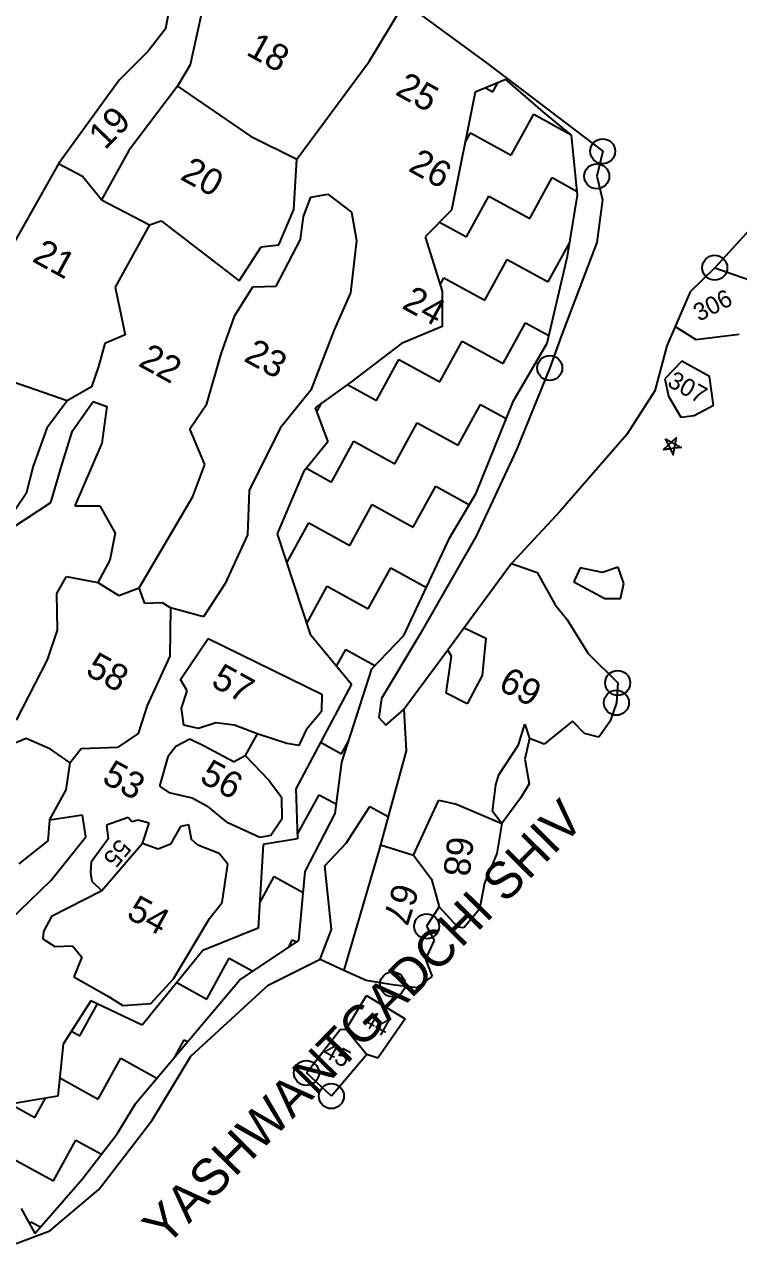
# Model space of a CAD drawing. Header units: metres. Extents: x 322052 to 327913, y 1839228 to 1844015.
# Drawn here: x 324842 to 325348, y 1839621 to 1840486 of the extents above; entities that cross this region are included whole.
import ezdxf

# ---------------------------------------------------------------- set-up
doc = ezdxf.new("R2010")
doc.units = ezdxf.units.M
for name, color, linetype in [('POLY_HATCH', 12, 'Continuous'), ('POLY_PARCEL', 6, 'Continuous'), ('TEXT_MAPOUT', 7, 'Continuous'), ('TEXT_PARCEL', 7, 'Continuous'), ('V_BOUND_LINE', 7, 'Continuous')]:
    doc.layers.add(name, color=color, linetype=linetype)
doc.styles.add('TEXT_MAP', font='')
doc.styles.get('TEXT_MAP').set_extended_font_data('Kruti Dev 050')

msp = doc.modelspace()

# ---------------------------------------------------------------- linework, layer by layer
for points in [[(325304.19, 1840193.28), (325294.94, 1840184.61), (325299.75, 1840185.21), (325301.81, 1840180.83)], [(325296.42, 1840192.29), (325307.51, 1840186.19), (325294.94, 1840184.6), (325298.47, 1840187.92)]]:
    msp.add_lwpolyline(points, close=True)
msp.add_lwpolyline([(325298.47, 1840187.92), (325299.75, 1840185.21)])
for centre in [(325251.82, 1840396.38), (325247.6, 1840378.65), (325331.3, 1840313.74), (325214.26, 1840242.55), (325262.42, 1840018.99), (325261.56, 1840004.88), (325126.86, 1839846.27), (325102.68, 1839805.04), (325041.61, 1839742.13), (325059.34, 1839725.69)]:
    msp.add_circle(centre, 8.87)
at = {"layer": 'POLY_HATCH'}
for p, q in [((325183.18, 1840447.34), (325161.39, 1840438.42)), ((325209.56, 1840424.49), (325183.18, 1840447.34)), ((325183.18, 1840447.34), (325183.18, 1840447.34)), ((325161.39, 1840438.42), (325144.47, 1840354.56)), ((325229.64, 1840407.88), (325209.56, 1840424.49)), ((325233.97, 1840365.17), (325229.64, 1840407.88)), ((325226.82, 1840321.82), (325233.97, 1840365.17)), ((325144.47, 1840354.56), (325125.73, 1840335.66)), ((325125.73, 1840335.66), (325137.86, 1840297.01)), ((325212.41, 1840260.22), (325226.82, 1840321.82)), ((325137.86, 1840297.01), (325137.97, 1840271.91)), ((325137.97, 1840271.91), (325109.13, 1840259.96)), ((325109.13, 1840259.96), (325073.14, 1840232.47)), ((325188.44, 1840219.17), (325212.41, 1840260.22)), ((325073.14, 1840232.47), (325047.89, 1840214.38)), ((325047.89, 1840214.38), (325056.76, 1840190.03)), ((325162.04, 1840153.6), (325188.44, 1840219.17)), ((325056.76, 1840190.03), (325039.57, 1840168.9)), ((325039.57, 1840168.9), (325020.94, 1840124.91)), ((325143.35, 1840122.16), (325162.04, 1840153.6)), ((325020.94, 1840124.91), (325044.33, 1840053.63)), ((325110.63, 1840052.55), (325143.35, 1840122.16)), ((325044.33, 1840053.63), (325073.49, 1840018.12)), ((325087.89, 1840028.9), (325110.63, 1840052.55)), ((325066.75, 1839962.65), (325087.89, 1840028.9)), ((325073.49, 1840018.12), (325034.04, 1839943.87)), ((325062.05, 1839926.29), (325066.75, 1839962.65)), ((325034.04, 1839943.87), (325035.38, 1839908.37)), ((325040.81, 1839885.14), (325062.05, 1839926.29)), ((325010.82, 1839904.2), (325007.42, 1839844.89)), ((325035.38, 1839908.37), (325010.82, 1839904.2)), ((325036.17, 1839836.23), (325040.81, 1839885.14)), ((325007.42, 1839844.89), (324968.06, 1839828.99)), ((324994.15, 1839807.89), (325036.17, 1839836.23)), ((324968.06, 1839828.99), (324925.08, 1839776.14)), ((324920.65, 1839720.8), (324994.15, 1839807.89)), ((324888.66, 1839793.39), (324868.91, 1839762.54)), ((324925.08, 1839776.14), (324888.66, 1839793.39)), ((324868.91, 1839762.54), (324865.28, 1839725.6)), ((324865.28, 1839725.6), (324791.7, 1839713.22)), ((324907.25, 1839698.97), (324920.65, 1839720.8)), ((324882.54, 1839666.68), (324907.25, 1839698.97)), ((324848.85, 1839628.19), (324882.54, 1839666.68)), ((324839.18, 1839646.02), (324848.85, 1839628.19))]:
    msp.add_line(p, q, dxfattribs=at)
at = {"layer": 'POLY_HATCH', "linetype": 'Continuous'}
for p, q in [((325168.74, 1840441.44), (325173.92, 1840438.59)), ((325173.92, 1840438.59), (325177.45, 1840445)), ((325186.97, 1840393.62), (325202.93, 1840422.63)), ((325202.93, 1840422.63), (325229.43, 1840408.05)), ((325154.18, 1840402.69), (325157.97, 1840409.58)), ((325157.97, 1840409.58), (325186.97, 1840393.62)), ((325200.02, 1840348.66), (325215.98, 1840377.67)), ((325215.98, 1840377.67), (325233.69, 1840367.93)), ((325155.06, 1840335.61), (325171.02, 1840364.62)), ((325171.02, 1840364.62), (325200.02, 1840348.66)), ((325136.05, 1840346.07), (325155.06, 1840335.61)), ((325213.08, 1840303.7), (325228.44, 1840331.62)), ((325168.11, 1840290.65), (325184.07, 1840319.65)), ((325184.07, 1840319.65), (325213.08, 1840303.7)), ((325136.39, 1840301.67), (325139.11, 1840306.6)), ((325139.11, 1840306.6), (325168.11, 1840290.65)), ((325181.17, 1840245.68), (325197.12, 1840274.69)), ((325197.12, 1840274.69), (325213.67, 1840265.59)), ((325136.2, 1840232.63), (325152.16, 1840261.64)), ((325152.16, 1840261.64), (325181.17, 1840245.68)), ((325091.24, 1840219.58), (325107.2, 1840248.59)), ((325107.2, 1840248.59), (325136.2, 1840232.63)), ((325070.82, 1840230.81), (325091.24, 1840219.58)), ((325048.97, 1840211.42), (325052.36, 1840217.58)), ((325149.26, 1840187.67), (325165.21, 1840216.67)), ((325165.21, 1840216.67), (325183.41, 1840206.67)), ((325104.29, 1840174.62), (325120.25, 1840203.62)), ((325120.25, 1840203.62), (325149.26, 1840187.67)), ((325059.33, 1840161.56), (325075.29, 1840190.57)), ((325075.29, 1840190.57), (325104.29, 1840174.62)), ((325041.55, 1840171.34), (325059.33, 1840161.56)), ((325117.34, 1840129.65), (325133.3, 1840158.66)), ((325133.3, 1840158.66), (325157.23, 1840145.5)), ((325072.38, 1840116.6), (325088.34, 1840145.61)), ((325088.34, 1840145.61), (325117.34, 1840129.65)), ((325027.75, 1840104.15), (325043.37, 1840132.56)), ((325043.37, 1840132.56), (325072.38, 1840116.6)), ((325085.43, 1840071.64), (325101.39, 1840100.64)), ((325101.39, 1840100.64), (325126.7, 1840086.72)), ((325041.87, 1840061.13), (325056.43, 1840087.59)), ((325056.43, 1840087.59), (325085.43, 1840071.64)), ((325063.02, 1840030.88), (325069.48, 1840042.63)), ((325069.48, 1840042.63), (325090.15, 1840031.26)), ((325051.59, 1839976.9), (325066.58, 1839968.66)), ((325066.58, 1839968.66), (325071.55, 1839977.71)), ((325035.26, 1839911.72), (325050.62, 1839939.65)), ((325050.62, 1839939.65), (325062.91, 1839932.89)), ((325008.46, 1839863), (325018.71, 1839881.64)), ((325018.71, 1839881.64), (325039.4, 1839870.26)), ((325028.78, 1839831.25), (325031.76, 1839836.67)), ((325031.76, 1839836.67), (325034.55, 1839835.14)), ((324970.84, 1839794.61), (324986.8, 1839823.62)), ((324986.8, 1839823.62), (325003.69, 1839814.33)), ((324949.61, 1839806.3), (324970.84, 1839794.61)), ((324880.92, 1839768.51), (324893.38, 1839791.16)), ((324874.86, 1839771.84), (324880.92, 1839768.51)), ((324948.19, 1839753.44), (324954.89, 1839765.61)), ((324954.89, 1839765.61), (324957.33, 1839764.26)), ((324893.97, 1839723.55), (324909.93, 1839752.56)), ((324909.93, 1839752.56), (324935.55, 1839738.46)), ((324866.56, 1839738.62), (324893.97, 1839723.55)), ((324831.79, 1839719.96), (324849.01, 1839710.5)), ((324849.01, 1839710.5), (324856.5, 1839724.12)), ((324862.06, 1839665.53), (324878.01, 1839694.54)), ((324878.01, 1839694.54), (324896.21, 1839684.53)), ((324833.05, 1839681.49), (324862.06, 1839665.53)), ((324845.21, 1839634.9), (324846.1, 1839636.53)), ((324846.1, 1839636.53), (324852.88, 1839632.8))]:
    msp.add_line(p, q, dxfattribs=at)
at = {"layer": 'POLY_PARCEL'}
for p, q in [((324947.79, 1840517.65), (324941.66, 1840483.28)), ((325086.16, 1840460.09), (325109.41, 1840498.91)), ((324967.01, 1840493.25), (324959.18, 1840457.75)), ((324941.66, 1840483.28), (324929.42, 1840467.37)), ((324929.42, 1840467.37), (324908.8, 1840446.77)), ((324959.18, 1840457.75), (324950.13, 1840442.64)), ((325034.89, 1840390.79), (325086.16, 1840460.09)), ((324908.8, 1840446.77), (324865.71, 1840387.44)), ((324950.13, 1840442.64), (324915.55, 1840397.03)), ((324950.13, 1840442.64), (325001.97, 1840407.2)), ((325001.97, 1840407.2), (325034.89, 1840390.79)), ((324915.55, 1840397.03), (324896.27, 1840361.99)), ((324865.71, 1840387.44), (324821.81, 1840309.79)), ((324882.74, 1840378.57), (324865.71, 1840387.44)), ((325032.78, 1840355.07), (325034.89, 1840390.79)), ((324896.27, 1840361.99), (324882.74, 1840378.57)), ((324896.27, 1840361.99), (324930.35, 1840344.22)), ((325039.49, 1840350.03), (325044.69, 1840363.7)), ((325044.69, 1840363.7), (325056.7, 1840365.94)), ((325056.7, 1840365.94), (325073.55, 1840353.21)), ((325021.91, 1840330.01), (325032.78, 1840355.07)), ((325073.55, 1840353.21), (325077.14, 1840333.16)), ((324930.35, 1840344.22), (324905.99, 1840299.92)), ((324930.35, 1840344.22), (324938.48, 1840347.05)), ((324938.48, 1840347.05), (324993.98, 1840304.47)), ((325037.5, 1840333.82), (325039.49, 1840350.03)), ((324993.98, 1840304.47), (325009.39, 1840328.5)), ((325009.39, 1840328.5), (325021.91, 1840330.01)), ((325020.06, 1840300.73), (325037.5, 1840333.82)), ((325077.14, 1840333.16), (325072.82, 1840295.93)), ((325331.3, 1840313.74), (325356.45, 1840304.9)), ((324905.99, 1840299.92), (324912.98, 1840266.14)), ((324990.89, 1840279.86), (325003.6, 1840300.17)), ((325003.6, 1840300.17), (325020.06, 1840300.73)), ((325072.82, 1840295.93), (325061.38, 1840269.54)), ((324981.22, 1840252.5), (324990.89, 1840279.86)), ((324912.98, 1840266.14), (324898.55, 1840259.83)), ((325061.38, 1840269.54), (325044.78, 1840226.77)), ((324898.55, 1840259.83), (324894.05, 1840243.68)), ((324970.94, 1840217.02), (324981.22, 1840252.5)), ((324871.9, 1840219.35), (324803.6, 1840242.89)), ((324894.05, 1840243.68), (324889.05, 1840229.27)), ((325307.83, 1840247.31), (325295.84, 1840234.82)), ((325327.63, 1840236.54), (325307.83, 1840247.31)), ((325295.84, 1840234.82), (325298.53, 1840222.46)), ((325330.5, 1840216.16), (325327.63, 1840236.54)), ((324889.05, 1840229.27), (324871.9, 1840219.35)), ((325044.78, 1840226.77), (325023.07, 1840199.88)), ((325298.53, 1840222.46), (325307.32, 1840207.56)), ((324871.9, 1840219.35), (324857.36, 1840199.81)), ((324875.76, 1840197.85), (324890.3, 1840218.69)), ((324890.3, 1840218.69), (324899.97, 1840215.29)), ((324899.97, 1840215.29), (324896.39, 1840189.19)), ((324958.94, 1840199.39), (324970.94, 1840217.02)), ((325316.75, 1840208.81), (325330.5, 1840216.16)), ((325307.32, 1840207.56), (325316.75, 1840208.81)), ((324857.36, 1840199.81), (324847.72, 1840172.98)), ((324868.37, 1840174.62), (324875.76, 1840197.85)), ((324969.56, 1840173.94), (324958.94, 1840199.39)), ((325023.07, 1840199.88), (325000.97, 1840155.51)), ((324896.39, 1840189.19), (324877.31, 1840144.71)), ((324847.72, 1840172.98), (324842.8, 1840153.41)), ((324860.21, 1840147.19), (324868.37, 1840174.62)), ((324960.98, 1840151.36), (324969.56, 1840173.94)), ((324842.8, 1840153.41), (324835.05, 1840141.97)), ((325000.97, 1840155.51), (324999.9, 1840124.19)), ((324825.06, 1840123.85), (324860.21, 1840147.19)), ((324877.31, 1840144.71), (324894.95, 1840144.62)), ((324894.95, 1840144.62), (324905.81, 1840125.19)), ((324923.01, 1840086.51), (324960.98, 1840151.36)), ((324905.81, 1840125.19), (324902.2, 1840106.03)), ((324999.9, 1840124.19), (324983.91, 1840089.53)), ((324902.2, 1840106.03), (324893.59, 1840090.38)), ((325235.82, 1840100.76), (325231.35, 1840090.74)), ((325251.59, 1840097.28), (325235.82, 1840100.76)), ((325262.68, 1840101.06), (325251.59, 1840097.28)), ((325266.79, 1840089.61), (325262.68, 1840101.06)), ((324864.62, 1840082.48), (324871.28, 1840094.58)), ((324871.28, 1840094.58), (324893.59, 1840090.38)), ((324893.59, 1840090.38), (324908.46, 1840081.05)), ((324908.46, 1840081.05), (324923.01, 1840086.51)), ((324926.95, 1840075.49), (324923.01, 1840086.51)), ((324983.91, 1840089.53), (324968.67, 1840066.01)), ((325231.35, 1840090.74), (325253.33, 1840079)), ((325264.4, 1840078.97), (325266.79, 1840089.61)), ((324864.97, 1840056.53), (324864.62, 1840082.48)), ((324939.49, 1840075.9), (324926.95, 1840075.49)), ((324945.23, 1840072.36), (324939.49, 1840075.9)), ((325253.33, 1840079), (325264.4, 1840078.97)), ((324945.23, 1840072.36), (324944.79, 1840037.99)), ((324968.67, 1840066.01), (324945.23, 1840072.36)), ((325153.47, 1840058.1), (325168.77, 1840050.83)), ((324857.96, 1840035.39), (324864.97, 1840056.53)), ((324952.18, 1840021.38), (324971.85, 1840050.43)), ((324971.85, 1840050.43), (325052.61, 1840011.09)), ((325168.77, 1840050.83), (325166.23, 1840024.16)), ((325144.41, 1840038.07), (325141.85, 1840042.34)), ((324835.92, 1839992.53), (324857.96, 1840035.39)), ((324944.79, 1840037.99), (324928.65, 1840003.04)), ((325140.73, 1840011.84), (325144.41, 1840038.07)), ((325166.23, 1840024.16), (325155.59, 1840004.19)), ((324957.02, 1840013.41), (324952.18, 1840021.38)), ((324953.02, 1840001.09), (324957.02, 1840013.41)), ((325052.61, 1840011.09), (325052.31, 1839998.8)), ((325155.59, 1840004.19), (325140.73, 1840011.84)), ((324928.65, 1840003.04), (324922.29, 1839983.09)), ((324954.62, 1839988.92), (324953.02, 1840001.09)), ((325052.31, 1839998.8), (325041.4, 1839985.67)), ((325110.69, 1840000.11), (325112.29, 1839970.84)), ((324964.93, 1839986.7), (324954.62, 1839988.92)), ((324977.3, 1839990.73), (324964.93, 1839986.7)), ((324990.61, 1839988.94), (324977.3, 1839990.73)), ((325006.65, 1839982.89), (324990.61, 1839988.94)), ((325192.02, 1839974.95), (325196.45, 1839989.75)), ((325196.45, 1839989.75), (325199.9, 1839979.63)), ((324842.66, 1839979.59), (324826.55, 1839972.69)), ((324860.01, 1839971.97), (324842.66, 1839979.59)), ((324922.29, 1839983.09), (324907.57, 1839973.11)), ((324958.94, 1839979.16), (324949.06, 1839973.77)), ((324969.05, 1839974.06), (324958.94, 1839979.16)), ((325006.65, 1839982.89), (324998.19, 1839967.49)), ((325027.82, 1839976.08), (325006.65, 1839982.89)), ((325041.4, 1839985.67), (325036.17, 1839974.49)), ((324873.96, 1839962.37), (324860.01, 1839971.97)), ((324881.74, 1839972.32), (324873.96, 1839962.37)), ((324907.57, 1839973.11), (324881.74, 1839972.32)), ((324949.06, 1839973.77), (324943.26, 1839966.58)), ((324989.92, 1839962.89), (324969.05, 1839974.06)), ((325036.17, 1839974.49), (325027.82, 1839976.08)), ((325112.29, 1839970.84), (325099.62, 1839924.28)), ((325178.18, 1839953.64), (325192.02, 1839974.95)), ((324871.1, 1839943.19), (324873.96, 1839962.37)), ((324943.26, 1839966.58), (324937.29, 1839945.66)), ((324989.92, 1839962.89), (324998.19, 1839967.49)), ((324998.19, 1839967.49), (325014.87, 1839950.02)), ((325175.93, 1839946.66), (325178.18, 1839953.64)), ((324937.29, 1839945.66), (324944.08, 1839941.24)), ((325014.87, 1839950.02), (325023.89, 1839937.91)), ((325173.52, 1839927.82), (325175.93, 1839946.66)), ((324859.25, 1839921.64), (324871.1, 1839943.19)), ((324944.08, 1839941.24), (324960.48, 1839937.52)), ((324960.48, 1839937.52), (324971.46, 1839931.48)), ((325023.89, 1839937.91), (325024.1, 1839922.35)), ((325130.87, 1839925.66), (325135.6, 1839935.79)), ((325135.6, 1839935.79), (325148.17, 1839932.84)), ((324985.74, 1839919.7), (324971.46, 1839931.48)), ((325069.81, 1839905.25), (325086.63, 1839931.27)), ((325086.63, 1839931.27), (325099.62, 1839924.28)), ((325148.17, 1839932.84), (325180.3, 1839919.13)), ((325180.3, 1839919.13), (325173.52, 1839927.82)), ((324859.25, 1839921.64), (324858.07, 1839906.9)), ((324882.77, 1839925.23), (324859.25, 1839921.64)), ((324885.03, 1839909.76), (324882.77, 1839925.23)), ((324915.19, 1839923.42), (324899.87, 1839918.1)), ((324917.74, 1839920.36), (324915.19, 1839923.42)), ((324922.28, 1839921.48), (324917.74, 1839920.36)), ((324929.97, 1839919.52), (324922.28, 1839921.48)), ((324925.31, 1839905.01), (324929.97, 1839919.52)), ((325008.57, 1839909.22), (324985.74, 1839919.7)), ((325024.1, 1839922.35), (325016.32, 1839910.72)), ((325099.62, 1839924.28), (325094.16, 1839904.16)), ((325117.46, 1839896.73), (325130.87, 1839925.66)), ((324899.87, 1839918.1), (324900.86, 1839908.34)), ((324952.21, 1839917.1), (324945.26, 1839904.46)), ((324958.23, 1839918.17), (324952.21, 1839917.1)), ((324960.14, 1839907.9), (324958.23, 1839918.17)), ((325016.32, 1839910.72), (325008.57, 1839909.22)), ((324858.07, 1839906.9), (324837.52, 1839890.53)), ((324860.45, 1839879.06), (324885.03, 1839909.76)), ((324900.86, 1839908.34), (324888.78, 1839891.88)), ((324925.31, 1839905.01), (324896.51, 1839871.32)), ((324936.41, 1839901.02), (324925.31, 1839905.01)), ((324945.26, 1839904.46), (324936.41, 1839901.02)), ((324964.55, 1839903.82), (324960.14, 1839907.9)), ((324979.78, 1839898.01), (324964.55, 1839903.82)), ((325054.7, 1839889.15), (325069.81, 1839905.25)), ((325093.45, 1839901.55), (325068.26, 1839815.13)), ((325094.16, 1839904.16), (325093.45, 1839901.55)), ((325094.16, 1839904.16), (325117.46, 1839896.73)), ((324985.82, 1839890.31), (324979.78, 1839898.01)), ((325117.46, 1839896.73), (325130.38, 1839879.76)), ((324888.78, 1839891.88), (324888.31, 1839884.44)), ((324888.31, 1839884.44), (324889.43, 1839878.23)), ((324981.74, 1839863.1), (324985.82, 1839890.31)), ((325059.48, 1839843.95), (325054.7, 1839889.15)), ((324830.5, 1839849.79), (324860.45, 1839879.06)), ((324889.43, 1839878.23), (324896.51, 1839871.32)), ((325130.38, 1839879.76), (325135.67, 1839860)), ((324896.51, 1839871.32), (324860.84, 1839853.18)), ((324972.82, 1839851.84), (324981.74, 1839863.1)), ((324860.84, 1839853.18), (324855.04, 1839842.63)), ((324947.39, 1839808.9), (324972.82, 1839851.84)), ((324855.04, 1839842.63), (324854.53, 1839837.31)), ((325051.33, 1839822.99), (325059.48, 1839843.95)), ((324854.53, 1839837.31), (324863.03, 1839831.89)), ((324863.03, 1839831.89), (324875.67, 1839832.34)), ((324875.67, 1839832.34), (324882.17, 1839824.38)), ((324882.17, 1839824.38), (324876.59, 1839810.38)), ((324876.59, 1839810.38), (324900.06, 1839797.02)), ((324931.12, 1839791.41), (324947.39, 1839808.9)), ((324900.06, 1839797.02), (324911.34, 1839790.06)), ((324911.34, 1839790.06), (324931.12, 1839791.41)), ((325069.86, 1839773.29), (325084.14, 1839797.17)), ((325084.14, 1839797.17), (325111.74, 1839780.57)), ((325111.74, 1839780.57), (325092.33, 1839752.53)), ((325041.61, 1839742.13), (325065.65, 1839772.89)), ((325065.65, 1839772.89), (325069.86, 1839773.29)), ((325069.86, 1839773.29), (325084.45, 1839755.29)), ((325084.45, 1839755.29), (325059.34, 1839725.69)), ((325092.33, 1839752.53), (325084.45, 1839755.29)), ((325059.34, 1839725.69), (325041.61, 1839742.13))]:
    msp.add_line(p, q, dxfattribs=at)
at = {"layer": 'V_BOUND_LINE'}
for p, q in [((325120.91, 1840494.66), (325170.24, 1840458.54)), ((325170.24, 1840458.54), (325251.82, 1840396.38)), ((325251.82, 1840396.38), (325247.6, 1840378.65)), ((325247.6, 1840378.65), (325251.74, 1840361.85)), ((325388.28, 1840376.14), (325331.3, 1840313.74)), ((325251.74, 1840361.85), (325247.58, 1840331.64)), ((325247.58, 1840331.64), (325222.69, 1840266.26)), ((325331.3, 1840313.74), (325313.95, 1840296.66)), ((325313.95, 1840296.66), (325303.15, 1840271.91)), ((325222.69, 1840266.26), (325214.26, 1840242.55)), ((325303.15, 1840271.91), (325297.18, 1840258.22)), ((325303.15, 1840271.91), (325317.9, 1840262.88)), ((325317.9, 1840262.88), (325348.65, 1840266.5)), ((325297.18, 1840258.22), (325288.77, 1840226.3)), ((325214.26, 1840242.55), (325190.55, 1840184.36)), ((325288.77, 1840226.3), (325269.02, 1840195.46)), ((325269.02, 1840195.46), (325221.54, 1840140.94)), ((325190.55, 1840184.36), (325162.03, 1840123.29)), ((325221.54, 1840140.94), (325187.21, 1840103.81)), ((325162.03, 1840123.29), (325122.13, 1840053.26)), ((325187.21, 1840103.81), (325153.47, 1840058.1)), ((325187.21, 1840103.81), (325205.23, 1840097.4)), ((325205.23, 1840097.4), (325218.07, 1840074.43)), ((325218.07, 1840074.43), (325226.32, 1840064.32)), ((325153.47, 1840058.1), (325141.85, 1840042.34)), ((325226.32, 1840064.32), (325241.49, 1840039.79)), ((325122.13, 1840053.26), (325094.96, 1840008.05)), ((325141.85, 1840042.34), (325110.69, 1840000.11)), ((325241.49, 1840039.79), (325262.42, 1840018.99)), ((325262.42, 1840018.99), (325261.56, 1840004.88)), ((325094.96, 1840008.05), (325093.07, 1839994.56)), ((325097.83, 1839988.95), (325110.69, 1840000.11)), ((325261.56, 1840004.88), (325256.99, 1839991.74)), ((325093.07, 1839994.56), (325097.83, 1839988.95)), ((325230.45, 1839991.74), (325210.35, 1839975.47)), ((325238.96, 1839983.09), (325230.45, 1839991.74)), ((325256.99, 1839991.74), (325249.15, 1839980.39)), ((325199.9, 1839979.63), (325196.51, 1839964.78)), ((325210.35, 1839975.47), (325199.9, 1839979.63)), ((325249.15, 1839980.39), (325238.96, 1839983.09)), ((325196.51, 1839964.78), (325199.68, 1839947.39)), ((325199.68, 1839947.39), (325193.56, 1839937.22)), ((325193.56, 1839937.22), (325180.3, 1839919.13)), ((325180.3, 1839919.13), (325176.61, 1839898)), ((325176.61, 1839898), (325167.84, 1839876.74)), ((325167.84, 1839876.74), (325164.42, 1839858.38)), ((325135.67, 1839860), (325126.86, 1839846.27)), ((325149.02, 1839845.56), (325135.67, 1839860)), ((325164.42, 1839858.38), (325153.34, 1839845.07)), ((325126.86, 1839846.27), (325132.29, 1839836.4)), ((325153.34, 1839845.07), (325149.02, 1839845.56)), ((325132.29, 1839836.4), (325126.11, 1839822.9)), ((325014.37, 1839804.49), (325051.33, 1839822.99)), ((325051.33, 1839822.99), (325068.26, 1839815.13)), ((325068.26, 1839815.13), (325083.98, 1839807.97)), ((325126.11, 1839822.9), (325130.7, 1839810.51)), ((325083.98, 1839807.97), (325102.68, 1839805.04)), ((325120.24, 1839802.73), (325130.7, 1839810.51)), ((324959.56, 1839754.06), (325014.37, 1839804.49)), ((325102.68, 1839805.04), (325120.24, 1839802.73)), ((324932.16, 1839708.54), (324959.56, 1839754.06)), ((324894.24, 1839659.4), (324932.16, 1839708.54)), ((324859.52, 1839629.97), (324894.24, 1839659.4)), ((324835.74, 1839620.99), (324859.52, 1839629.97))]:
    msp.add_line(p, q, dxfattribs=at)

# ---------------------------------------------------------------- texts
at = {"layer": 'TEXT_MAPOUT'}
msp.add_text('YASHWANTGADCHI SHIV', height=26.0677, rotation=45.34938, dxfattribs=at).set_placement((324941.73, 1839618.03))
at = {"layer": 'TEXT_PARCEL', "ltscale": 10, "style": 'TEXT_MAP'}
for s, rotation, p in [('18', 331.18731, (324998, 1840465.29)), ('25', 331.18731, (325103.85, 1840437.04)), ('19', 45.84712, (324898.73, 1840396.77)), ('26', 331.18731, (325113.04, 1840382.86)), ('20', 331.18731, (324951.23, 1840376.92)), ('21', 331.18731, (324846.23, 1840318.62)), ('24', 331.18731, (325108.56, 1840285.35)), ('22', 331.18731, (324921.54, 1840244.47)), ('23', 331.18731, (324996.38, 1840247.94))]:
    msp.add_text(s, height=18.769, rotation=rotation, dxfattribs=at).set_placement(p)
at = {"layer": 'TEXT_PARCEL', "style": 'TEXT_MAP'}
for s, height, rotation, p in [('306', 12.513, 26.88317, (325320.12, 1840275.3)), ('307', 12.513, 331.18731, (325296.85, 1840230.07)), ('58', 18.769, 331.18731, (324883.98, 1840025.31)), ('57', 18.769, 331.18731, (324973.06, 1840017.21)), ('69', 18.769, 331.18731, (325176.86, 1840014.88)), ('53', 18.769, 331.18731, (324895.66, 1839948.76)), ('56', 18.769, 331.18731, (324964.96, 1839949.19)), ('55', 12.513, 230.71513, (324908.52, 1839909.14)), ('68', 18.769, 263.20799, (325141.91, 1839910.74)), ('67', 18.769, 252.17302, (325104.04, 1839878.05)), ('54', 18.769, 331.18731, (324913, 1839852.74)), ('44', 12.513, 331.18731, (325080.43, 1839776.6)), ('45', 12.513, 331.18731, (325052.23, 1839754.42))]:
    msp.add_text(s, height=height, rotation=rotation, dxfattribs=at).set_placement(p)

doc.saveas('drawing.dxf')
